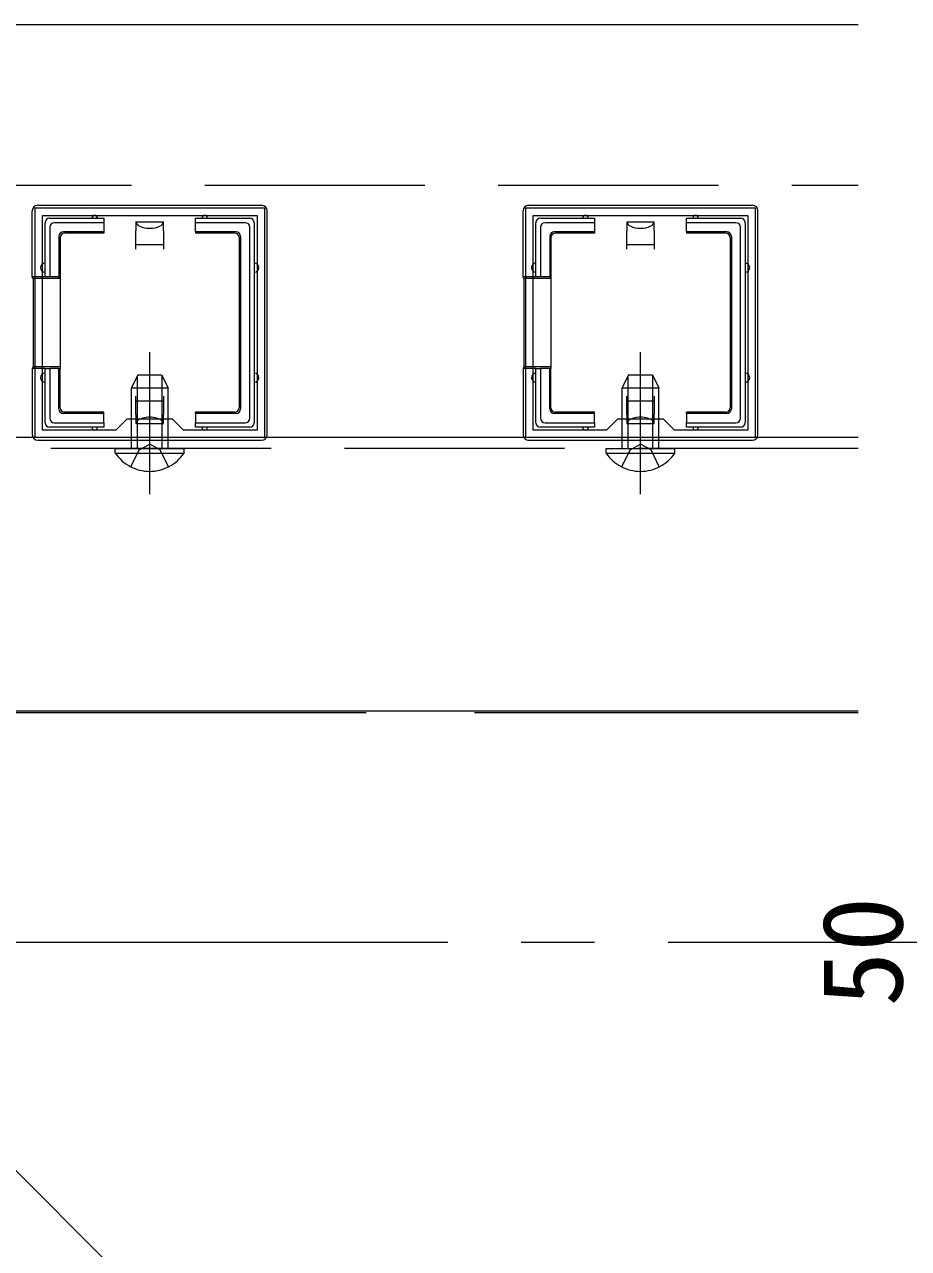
# Model space of a CAD drawing. Units: millimetres, scale not verified. Extents: x -990 to 990, y -1600 to 1603.
# Drawn here: x -164.7 to -68.3, y -587.8 to -454.4 of the extents above; entities that cross this region are included whole.
import ezdxf
from ezdxf.enums import TextEntityAlignment as Align

# ---------------------------------------------------------------- set-up
doc = ezdxf.new("R2010")
doc.units = ezdxf.units.MM
doc.header["$LTSCALE"] = 8
doc.linetypes.add('CHAIN2', pattern=[12, 9, -1, 1, -1])
doc.linetypes.add('DASHED3', pattern=[4, 3, -1])
for name, color, linetype, lineweight in [('0-2_YKK_ZWAK', 3, 'Continuous', 9), ('0-3_YKK_11', 2, 'Continuous', 9), ('0-4_YKK_12', 4, 'Continuous', 9), ('0-6_YKK_D', 7, 'Continuous', 9), ('0-7_YSS_K', 6, 'Continuous', 9)]:
    doc.layers.add(name, color=color, linetype=linetype, lineweight=lineweight)
doc.styles.add('ＭＳ ゴシック', font='')
doc.styles.get('ＭＳ ゴシック').set_extended_font_data('MS Gothic')

msp = doc.modelspace()

# ---------------------------------------------------------------- linework, layer by layer
at = {"layer": '0-2_YKK_ZWAK', "linetype": 'DASHED3'}
msp.add_line((-273, -471.888), (-73.778, -471.888), dxfattribs=at)
at = {"layer": '0-2_YKK_ZWAK', "linetype": 'CHAIN2'}
msp.add_line((-190.5, -554.388), (822.5, -554.388), dxfattribs=at)
at = {"layer": '0-3_YKK_11'}
for p, q in [((-290.5, -454.388), (-73.778, -454.388)), ((-290.5, -454.388), (-90.5, -654.388)), ((-115.6, -529.388), (-73.778, -529.388))]:
    msp.add_line(p, q, dxfattribs=at)
at = {"layer": '0-3_YKK_11', "linetype": 'DASHED3'}
msp.add_line((-73.778, -500.588), (-271.5, -500.588), dxfattribs=at)
at = {"layer": '0-3_YKK_11'}
for points in [[(-73.778, -499.388), (-271, -499.388), (-271, -529.188), (-73.778, -529.188)], [(-271.5, -500.588), (-271.5, -529.388), (-127.4, -529.388)]]:
    msp.add_lwpolyline(points, dxfattribs=at)
at = {"layer": '0-4_YKK_12'}
for p, q in [((-163.202, -474.088), (-138.8, -474.088)), ((-138.201, -499.089), (-138.201, -474.687)), ((-109.702, -474.088), (-85.3, -474.088)), ((-84.701, -499.089), (-84.701, -474.687)), ((-161.901, -475.488), (-157.001, -475.488)), ((-156.001, -475.988), (-161.408, -475.988)), ((-157.001, -475.488), (-156.001, -475.488)), ((-156.001, -475.488), (-156.001, -475.988)), ((-152.501, -475.888), (-152.501, -476.888)), ((-152.501, -475.888), (-149.501, -475.888)), ((-149.501, -476.888), (-149.501, -475.888)), ((-146.001, -475.988), (-146.001, -475.488)), ((-140.595, -475.988), (-146.001, -475.988)), ((-108.401, -475.488), (-103.501, -475.488)), ((-102.501, -475.988), (-107.908, -475.988)), ((-103.501, -475.488), (-102.501, -475.488)), ((-102.501, -475.488), (-102.501, -475.988)), ((-99.001, -475.888), (-99.001, -476.888)), ((-99.001, -475.888), (-96.001, -475.888)), ((-96.001, -476.888), (-96.001, -475.888)), ((-92.501, -475.988), (-92.501, -475.488)), ((-87.095, -475.988), (-92.501, -475.988)), ((-161.901, -476.481), (-161.901, -481.888)), ((-160.901, -477.488), (-160.901, -481.888)), ((-152.501, -478.388), (-152.501, -476.888)), ((-149.501, -476.888), (-149.501, -478.388)), ((-146.001, -476.988), (-146.001, -477.119)), ((-141.732, -477.119), (-146.001, -477.119)), ((-141.101, -477.488), (-141.101, -496.288)), ((-140.101, -497.295), (-140.101, -476.481)), ((-108.401, -476.481), (-108.401, -481.888)), ((-107.401, -477.488), (-107.401, -481.888)), ((-99.001, -478.388), (-99.001, -476.888)), ((-96.001, -476.888), (-96.001, -478.388)), ((-92.501, -476.988), (-92.501, -477.119)), ((-88.232, -477.119), (-92.501, -477.119)), ((-87.601, -477.488), (-87.601, -496.288)), ((-86.601, -497.295), (-86.601, -476.481)), ((-160.77, -477.619), (-160.77, -481.888)), ((-151.001, -478.388), (-152.501, -478.388)), ((-152.501, -478.888), (-152.501, -478.388)), ((-149.501, -478.388), (-151.001, -478.388)), ((-149.501, -478.388), (-149.501, -478.888)), ((-141.232, -477.619), (-141.232, -496.157)), ((-107.27, -477.619), (-107.27, -481.888)), ((-97.501, -478.388), (-99.001, -478.388)), ((-99.001, -478.888), (-99.001, -478.388)), ((-96.001, -478.388), (-97.501, -478.388)), ((-96.001, -478.388), (-96.001, -478.888)), ((-87.732, -477.619), (-87.732, -496.157)), ((-163.71, -482.088), (-163.71, -491.688)), ((-161.901, -481.888), (-162.401, -481.888)), ((-160.901, -481.888), (-161.901, -481.888)), ((-160.901, -481.888), (-160.77, -481.888)), ((-160.77, -481.888), (-160.77, -491.888)), ((-110.21, -482.088), (-110.21, -491.688)), ((-108.401, -481.888), (-108.901, -481.888)), ((-107.401, -481.888), (-108.401, -481.888)), ((-107.401, -481.888), (-107.27, -481.888)), ((-107.27, -481.888), (-107.27, -491.888)), ((-163.801, -491.888), (-163.801, -499.089)), ((-162.401, -491.888), (-163.801, -491.888)), ((-161.901, -491.888), (-161.901, -497.295)), ((-160.901, -491.888), (-160.77, -491.888)), ((-160.77, -496.157), (-160.77, -491.888)), ((-110.301, -491.888), (-110.301, -499.089)), ((-108.901, -491.888), (-110.301, -491.888)), ((-108.401, -491.888), (-108.401, -497.295)), ((-107.401, -491.888), (-107.27, -491.888)), ((-107.27, -496.157), (-107.27, -491.888)), ((-152.501, -495.388), (-152.501, -494.888)), ((-149.501, -494.888), (-149.501, -495.388)), ((-99.001, -495.388), (-99.001, -494.888)), ((-96.001, -494.888), (-96.001, -495.388)), ((-156.001, -496.788), (-160.401, -496.788)), ((-156.001, -496.657), (-160.27, -496.657)), ((-156.001, -496.788), (-156.001, -496.657)), ((-156.001, -497.788), (-156.001, -496.788)), ((-152.501, -496.888), (-152.501, -497.888)), ((-149.501, -497.888), (-149.501, -496.888)), ((-146.001, -496.788), (-146.001, -496.657)), ((-141.732, -496.657), (-146.001, -496.657)), ((-141.601, -496.788), (-146.001, -496.788)), ((-146.001, -496.788), (-146.001, -497.788)), ((-102.501, -496.788), (-106.901, -496.788)), ((-102.501, -496.657), (-106.77, -496.657)), ((-102.501, -496.788), (-102.501, -496.657)), ((-102.501, -497.788), (-102.501, -496.788)), ((-99.001, -496.888), (-99.001, -497.888)), ((-96.001, -497.888), (-96.001, -496.888)), ((-92.501, -496.788), (-92.501, -496.657)), ((-88.232, -496.657), (-92.501, -496.657)), ((-88.101, -496.788), (-92.501, -496.788)), ((-92.501, -496.788), (-92.501, -497.788)), ((-161.408, -497.788), (-156.001, -497.788)), ((-156.001, -497.788), (-156.001, -498.288)), ((-152.501, -497.888), (-149.501, -497.888)), ((-146.001, -497.788), (-140.595, -497.788)), ((-146.001, -498.288), (-146.001, -497.788)), ((-107.908, -497.788), (-102.501, -497.788)), ((-102.501, -497.788), (-102.501, -498.288)), ((-99.001, -497.888), (-96.001, -497.888)), ((-92.501, -497.788), (-87.095, -497.788)), ((-92.501, -498.288), (-92.501, -497.788)), ((-163.202, -499.688), (-138.8, -499.688)), ((-109.702, -499.688), (-85.3, -499.688))]:
    msp.add_line(p, q, dxfattribs=at)
at = {"layer": '0-4_YKK_12', "linetype": 'CHAIN2'}
for p, q in [((-151, -505.588), (-151, -490.088)), ((-97.5, -505.588), (-97.5, -490.088))]:
    msp.add_line(p, q, dxfattribs=at)
at = {"layer": '0-4_YKK_12', "linetype": 'DASHED3'}
for p, q in [((-152.3, -492.588), (-153, -493.988)), ((-152.345, -500.588), (-152.345, -492.679)), ((-152.3, -492.588), (-149.7, -492.588)), ((-149.7, -492.588), (-149, -493.988)), ((-149.654, -500.588), (-149.654, -492.679)), ((-98.8, -492.588), (-99.5, -493.988)), ((-98.845, -500.588), (-98.845, -492.679)), ((-98.8, -492.588), (-96.2, -492.588)), ((-96.2, -492.588), (-95.5, -493.988)), ((-96.154, -500.588), (-96.154, -492.679)), ((-149, -500.588), (-149, -493.988)), ((-95.5, -500.588), (-95.5, -493.988)), ((-154.75, -501.097), (-154.75, -500.588)), ((-154.75, -500.588), (-147.25, -500.588)), ((-101.25, -501.097), (-101.25, -500.588)), ((-101.25, -500.588), (-93.75, -500.588))]:
    msp.add_line(p, q, dxfattribs=at)
at = {"layer": '0-4_YKK_12'}
for points in [[(-162.401, -481.888), (-163.801, -481.888), (-163.801, -474.687)], [(-108.901, -481.888), (-110.301, -481.888), (-110.301, -474.687)], [(-162.401, -481.888), (-162.401, -480.888), (-162.401, -475.988)], [(-156.001, -475.988), (-156.001, -476.988), (-160.401, -476.988)], [(-146.001, -475.488), (-145.001, -475.488), (-140.101, -475.488)], [(-141.601, -476.988), (-146.001, -476.988), (-146.001, -475.988)], [(-139.601, -475.988), (-139.601, -480.888), (-139.601, -492.888), (-139.601, -497.788)], [(-108.901, -481.888), (-108.901, -480.888), (-108.901, -475.988)], [(-102.501, -475.988), (-102.501, -476.988), (-106.901, -476.988)], [(-92.501, -475.488), (-91.501, -475.488), (-86.601, -475.488)], [(-88.101, -476.988), (-92.501, -476.988), (-92.501, -475.988)], [(-86.101, -475.988), (-86.101, -480.888), (-86.101, -492.888), (-86.101, -497.788)], [(-156.001, -476.988), (-156.001, -477.119), (-160.27, -477.119)], [(-102.501, -476.988), (-102.501, -477.119), (-106.77, -477.119)], [(-160.77, -482.088), (-163.71, -482.088), (-163.801, -481.888)], [(-107.27, -482.088), (-110.21, -482.088), (-110.301, -481.888)], [(-160.77, -491.688), (-163.71, -491.688), (-163.801, -491.888)], [(-162.401, -497.788), (-162.401, -492.888), (-162.401, -491.888), (-161.901, -491.888)], [(-160.901, -496.288), (-160.901, -491.888), (-161.901, -491.888)], [(-107.27, -491.688), (-110.21, -491.688), (-110.301, -491.888)], [(-108.901, -497.788), (-108.901, -492.888), (-108.901, -491.888), (-108.401, -491.888)], [(-107.401, -496.288), (-107.401, -491.888), (-108.401, -491.888)], [(-152.501, -496.888), (-152.501, -495.388), (-151.001, -495.388), (-149.501, -495.388), (-149.501, -496.888)], [(-99.001, -496.888), (-99.001, -495.388), (-97.501, -495.388), (-96.001, -495.388), (-96.001, -496.888)], [(-156.001, -498.288), (-157.001, -498.288), (-161.901, -498.288)], [(-140.101, -498.288), (-145.001, -498.288), (-146.001, -498.288)], [(-102.501, -498.288), (-103.501, -498.288), (-108.401, -498.288)], [(-86.601, -498.288), (-91.501, -498.288), (-92.501, -498.288)]]:
    msp.add_lwpolyline(points, dxfattribs=at)
at = {"layer": '0-4_YKK_12', "linetype": 'DASHED3'}
for points in [[(-153, -500.588), (-153, -493.988), (-149, -493.988)], [(-99.5, -500.588), (-99.5, -493.988), (-95.5, -493.988)], [(-153.05, -502.597), (-152.145, -500.742), (-151, -500.133)], [(-148.95, -502.597), (-149.855, -500.742), (-151, -500.133)], [(-99.55, -502.597), (-98.645, -500.742), (-97.5, -500.133)], [(-95.45, -502.597), (-96.355, -500.742), (-97.5, -500.133)], [(-154.75, -501.097), (-147.25, -501.097), (-147.25, -500.588)], [(-101.25, -501.097), (-93.75, -501.097), (-93.75, -500.588)]]:
    msp.add_lwpolyline(points, dxfattribs=at)
at = {"layer": '0-4_YKK_12'}
for centre, radius, start, end in [((-161.901, -475.988), 0.5, 90.77436, 179.22564), ((-161.901, -475.988), 0.5, 179.22564, 180), ((-161.901, -475.988), 0.5, 90, 90.77436), ((-157.001, -475.488), 0.3, 0, 180), ((-145.001, -475.488), 0.3, 0, 180), ((-140.101, -475.988), 0.5, 89.22564, 90), ((-140.101, -475.988), 0.5, 0.77436, 89.22564), ((-140.101, -475.988), 0.5, 0, 0.77436), ((-108.401, -475.988), 0.5, 90.77436, 179.22564), ((-108.401, -475.988), 0.5, 179.22564, 180), ((-108.401, -475.988), 0.5, 90, 90.77436), ((-103.501, -475.488), 0.3, 0, 180), ((-91.501, -475.488), 0.3, 0, 180), ((-86.601, -475.988), 0.5, 89.22564, 90), ((-86.601, -475.988), 0.5, 0.77436, 89.22564), ((-86.601, -475.988), 0.5, 0, 0.77436), ((-162.401, -480.888), 0.5, 90, 270), ((-139.601, -480.888), 0.5, 270, 90), ((-108.901, -480.888), 0.5, 90, 270), ((-86.101, -480.888), 0.5, 270, 90), ((-162.401, -492.888), 0.5, 90, 270), ((-139.601, -492.888), 0.5, 270, 90), ((-108.901, -492.888), 0.5, 90, 270), ((-86.101, -492.888), 0.5, 270, 90), ((-161.901, -497.788), 0.5, 180, 180.77436), ((-161.901, -497.788), 0.5, 180.77436, 269.22564), ((-161.901, -497.788), 0.5, 269.22564, 270), ((-157.001, -498.288), 0.3, 180, 0), ((-145.001, -498.288), 0.3, 180, 0), ((-140.101, -497.788), 0.5, 270, 270.77436), ((-140.101, -497.788), 0.5, 270.77436, 359.22564), ((-140.101, -497.788), 0.5, 359.22564, 0), ((-108.401, -497.788), 0.5, 180, 180.77436), ((-108.401, -497.788), 0.5, 180.77436, 269.22564), ((-108.401, -497.788), 0.5, 269.22564, 270), ((-103.501, -498.288), 0.3, 180, 0), ((-91.501, -498.288), 0.3, 180, 0), ((-86.601, -497.788), 0.5, 270, 270.77436), ((-86.601, -497.788), 0.5, 270.77436, 359.22564), ((-86.601, -497.788), 0.5, 359.22564, 0)]:
    msp.add_arc(centre, radius, start, end, dxfattribs=at)
at = {"layer": '0-4_YKK_12', "linetype": 'DASHED3'}
for centre in [(-151, -498.561), (-97.5, -498.561)]:
    msp.add_arc(centre, 4.527, 214.06671, 325.93329, dxfattribs=at)
at = {"layer": '0-4_YKK_12'}
for centre, major_axis, ratio, start_param, end_param in [((-163.2, -474.689), (-0.426, 0.426), 0.99628, 5.4996506, 7.06672), ((-138.802, -474.689), (0.426, 0.426), 0.99628, 5.4996506, 7.06672), ((-109.7, -474.689), (-0.426, 0.426), 0.99628, 5.4996506, 7.06672), ((-85.302, -474.689), (0.426, 0.426), 0.99628, 5.4996506, 7.06672), ((-161.394, -476.495), (-0.363, 0.363), 0.973329, 5.5113023, 7.0550683), ((-151.001, -475.888), (1.5, 0), 0.466667, 3.1415927, 6.2831853), ((-140.608, -476.495), (0.363, 0.363), 0.973329, 5.5113023, 7.0550683), ((-107.894, -476.495), (-0.363, 0.363), 0.973329, 5.5113023, 7.0550683), ((-97.501, -475.888), (1.5, 0), 0.466667, 3.1415927, 6.2831853), ((-87.108, -476.495), (0.363, 0.363), 0.973329, 5.5113023, 7.0550683), ((-160.401, -477.488), (-0.354, 0.354), 0.999924, 5.4978252, 7.0685454), ((-160.27, -477.619), (-0.354, 0.354), 0.999924, 5.4978252, 7.0685454), ((-141.732, -477.619), (0.354, 0.354), 0.999924, 5.4978252, 7.0685454), ((-141.601, -477.488), (0.354, 0.354), 0.999924, 5.4978252, 7.0685454), ((-106.901, -477.488), (-0.354, 0.354), 0.999924, 5.4978252, 7.0685454), ((-106.77, -477.619), (-0.354, 0.354), 0.999924, 5.4978252, 7.0685454), ((-88.232, -477.619), (0.354, 0.354), 0.999924, 5.4978252, 7.0685454), ((-88.101, -477.488), (0.354, 0.354), 0.999924, 5.4978252, 7.0685454), ((-160.27, -496.157), (-0.354, -0.354), 0.999924, 5.4978252, 7.0685454), ((-141.732, -496.157), (0.354, -0.354), 0.999924, 5.4978252, 7.0685454), ((-106.77, -496.157), (-0.354, -0.354), 0.999924, 5.4978252, 7.0685454), ((-88.232, -496.157), (0.354, -0.354), 0.999924, 5.4978252, 7.0685454), ((-161.394, -497.281), (0.363, 0.363), 0.973329, 2.3697096, 3.9134757), ((-160.401, -496.288), (-0.354, -0.354), 0.999924, 5.4978252, 7.0685454), ((-151.001, -497.888), (1.5, 0), 0.466667, 6.2831853, 9.424778), ((-141.601, -496.288), (0.354, -0.354), 0.999924, 5.4978252, 7.0685454), ((-140.608, -497.281), (0.363, -0.363), 0.973329, 5.5113023, 7.0550683), ((-107.894, -497.281), (0.363, 0.363), 0.973329, 2.3697096, 3.9134757), ((-106.901, -496.288), (-0.354, -0.354), 0.999924, 5.4978252, 7.0685454), ((-97.501, -497.888), (1.5, 0), 0.466667, 6.2831853, 9.424778), ((-88.101, -496.288), (0.354, -0.354), 0.999924, 5.4978252, 7.0685454), ((-87.108, -497.281), (0.363, -0.363), 0.973329, 5.5113023, 7.0550683), ((-163.2, -499.087), (-0.426, -0.426), 0.99628, 5.4996506, 7.06672), ((-138.802, -499.087), (0.426, -0.426), 0.99628, 5.4996506, 7.06672), ((-109.7, -499.087), (-0.426, -0.426), 0.99628, 5.4996506, 7.06672), ((-85.302, -499.087), (0.426, -0.426), 0.99628, 5.4996506, 7.06672)]:
    msp.add_ellipse(centre, major_axis=major_axis, ratio=ratio, start_param=start_param, end_param=end_param, dxfattribs=at)
at = {"layer": '0-6_YKK_D'}
for p, q in [((-162.7, -498.588), (-162.7, -475.188)), ((-109.2, -498.588), (-109.2, -475.188))]:
    msp.add_line(p, q, dxfattribs=at)
for points in [[(-163.5, -499.388), (-163.5, -474.388), (-138.501, -474.388), (-138.501, -499.388)], [(-110, -499.388), (-110, -474.388), (-85.001, -474.388), (-85.001, -499.388)], [(-162.7, -498.588), (-162.7, -475.188), (-139.301, -475.188), (-139.301, -498.588), (-147.3, -498.588), (-148.5, -497.388), (-153.5, -497.388), (-154.7, -498.588)], [(-109.2, -498.588), (-109.2, -475.188), (-85.801, -475.188), (-85.801, -498.588), (-93.8, -498.588), (-95, -497.388), (-100, -497.388), (-101.2, -498.588)]]:
    msp.add_lwpolyline(points, close=True, dxfattribs=at)

# ---------------------------------------------------------------- texts
at = {"layer": '0-7_YSS_K', "style": 'ＭＳ ゴシック'}
msp.add_text('50', height=8.798, rotation=90, dxfattribs=at).set_placement((-66.3, -561.428), align=Align.BOTTOM_LEFT)

doc.saveas('drawing.dxf')
